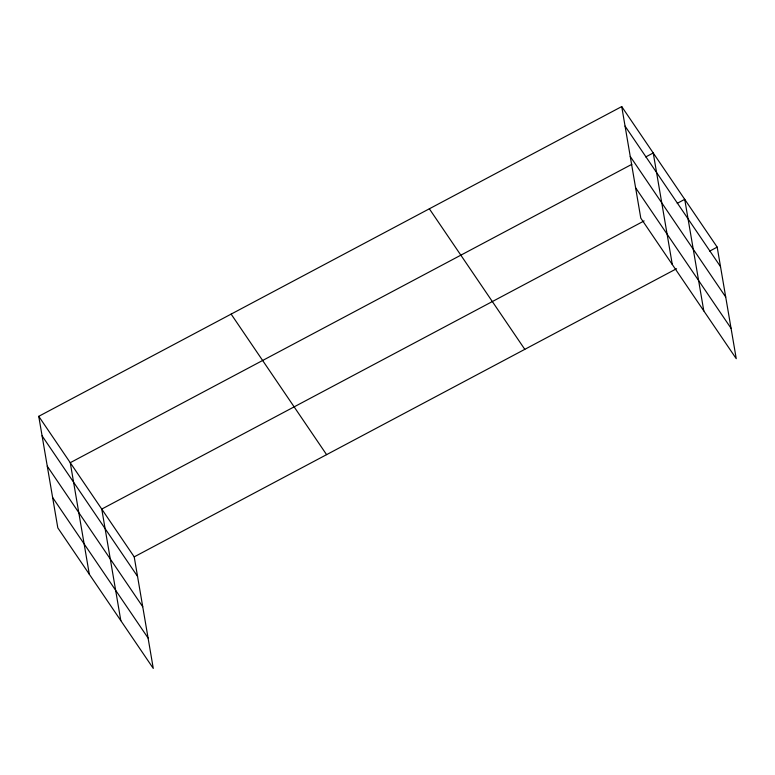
<?xml version="1.0" encoding="UTF-8"?>
<svg xmlns="http://www.w3.org/2000/svg" width="775" height="775" viewBox="0 0 775 775"><rect width="100%" height="100%" fill="white"/><g stroke="black" fill="none" stroke-linecap="round" stroke-linejoin="round"><path stroke-width="1.16" d="M38.75 416.32L134.211 556.867L153.276 668.418L57.815 527.872L38.75 416.32L621.724 106.582L717.185 247.128L736.25 358.68L640.789 218.133L621.724 106.582M631.848 164.319L70.254 462.694L89.319 574.256M645.74 156.938L653.228 152.966L672.293 264.517M644.112 220.923L101.758 509.078L120.823 620.63M677.243 203.321L684.722 199.34L703.797 310.901M134.211 556.867L676.565 268.712M709.697 251.1L717.185 247.128M625.057 126.102L720.518 266.648M630.249 156.472L725.71 297.019M635.597 187.763L731.058 328.309M429.34 208.795L524.801 349.341M231.134 314.108L326.595 454.654M42.082 435.831L137.543 576.377M47.275 466.201L142.736 606.748M52.623 497.502L148.083 638.048"/></g></svg>
